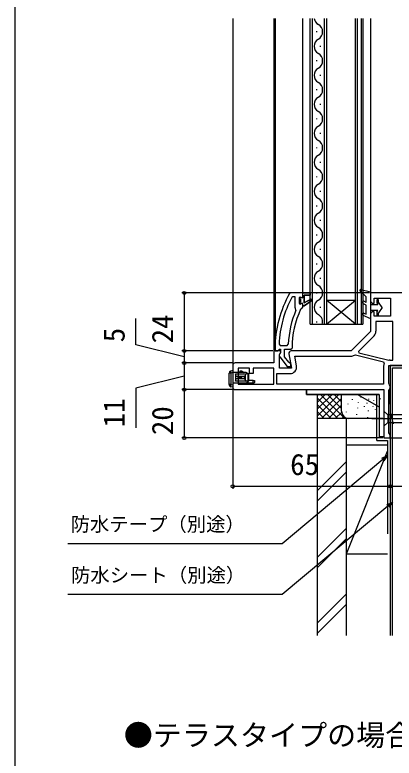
# Model space of a CAD drawing. Units: millimetres, scale not verified. Extents: x -525 to 525, y -785 to 781.
# Drawn here: x -525 to -368.3, y 32.8 to 340.2 of the extents above; entities that cross this region are included whole.
import ezdxf
from ezdxf.enums import TextEntityAlignment as Align

# ---------------------------------------------------------------- set-up
doc = ezdxf.new("R2010")
doc.units = ezdxf.units.MM
doc.header["$LTSCALE"] = 4
for name, color, linetype in [('0-1_USER1', 3, 'Continuous'), ('0-2_YKK_11', 7, 'Continuous'), ('0-3_YKK_12', 2, 'Continuous'), ('0-4_YKK_13', 4, 'Continuous'), ('0-6_YKK_D', 6, 'Continuous'), ('0-7_YKK_ZWAK', 7, 'Continuous'), ('0-8_YSS_K', 3, 'Continuous'), ('0-9_YSS_KE', 3, 'Continuous')]:
    doc.layers.add(name, color=color, linetype=linetype)
doc.styles.add('ＭＳ ゴシック', font='')
doc.styles.get('ＭＳ ゴシック').set_extended_font_data('MS Gothic')

msp = doc.modelspace()

# ---------------------------------------------------------------- linework, layer by layer
at = {"layer": '0-2_YKK_11'}
for p, q in [((-370, 197.4), (-368.8, 197.4)), ((-435, 195.2), (-435, 186.2)), ((-372.7, 194.7), (-372.7, 187.4))]:
    msp.add_line(p, q, dxfattribs=at)
for points in [[(-406, 225.2), (-411.047, 225.2), (-411.482, 224.947)], [(-406.926, 218.509), (-406.486, 218.8), (-406, 219.3), (-406, 219.9), (-405.5, 219.9), (-402.368, 221.987), (-402.789, 222.665), (-405.5, 221.1), (-405.5, 224.2), (-403, 224.2), (-403, 225.2), (-406, 225.2), (-403, 225.2), (-403, 224.2), (-405.5, 224.2), (-405.5, 221.1), (-402.789, 222.665), (-402.368, 221.987), (-405.5, 219.9), (-406, 219.9), (-406, 220.7), (-406.3, 221), (-406.59, 220.775), (-407.075, 220.4), (-407.1, 220.4), (-407.1, 221.206), (-406.838, 221.504), (-406.838, 222.496), (-407.1, 222.794), (-407.1, 223.6), (-407.6, 223.1), (-407.6, 220.9), (-407.1, 220.4), (-407.1, 221.206), (-406.838, 221.504), (-406.838, 222.496), (-407.1, 222.794), (-407.1, 223.6), (-406.59, 223.225), (-406.3, 223)], [(-406.3, 223), (-406, 223.3), (-406, 225.2)], [(-344, 204), (-346.9, 204), (-346.9, 210), (-344.5, 210), (-344.5, 208.4), (-343, 208.4), (-343, 223.2), (-330.092, 223.2), (-329.796, 222.95), (-329.5, 222.7), (-328, 222.7), (-328, 225.2), (-378, 225.2), (-378, 221.9)], [(-409.2, 219.088), (-409.2, 223.6), (-410.106, 223.6), (-410.545, 223.338)], [(-377, 220.9), (-376.5, 220.9), (-376.5, 223), (-369.8, 223), (-369.8, 215.6), (-376.5, 215.6), (-376.5, 217.4), (-377, 217.4)], [(-408.855, 218.104), (-409.008, 218.694), (-409.2, 219.088)], [(-378, 216.4), (-378, 209.2), (-386, 201.2), (-410.8, 201.2)], [(-368.8, 197.4), (-368.8, 213.4), (-375.8, 213.4), (-375.8, 209.407)], [(-376.591, 207.498), (-383.08, 201.009), (-382.923, 200.446), (-370.477, 197.394), (-370.302, 197.383)], [(-434, 185.2), (-372.5, 185.2), (-372.5, 165.2), (-370, 165.2), (-370, 166.5), (-370.25, 166.933), (-370.5, 167.366), (-370.5, 184.834), (-370.25, 185.267), (-370, 185.7), (-370, 186.8), (-370.25, 187.233), (-370.5, 187.666), (-370.5, 195.2), (-343, 195.2), (-343, 199.442), (-343.12, 199.625), (-343.12, 200.175), (-343, 200.358), (-343, 203)], [(-415.863, 204.021), (-415.363, 203.5), (-412.561, 203.5), (-412.061, 203.978)], [(-411.785, 200.026), (-410.722, 194), (-415.6, 194), (-415.6, 199.756), (-415.058, 200.624), (-415.377, 201.2), (-418, 201.2), (-418, 196.2), (-434, 196.2)], [(-417.5, 202.2), (-417.5, 201.2), (-416.4, 201.2), (-415.904, 201.637), (-415.606, 201.9), (-415.2, 201.9), (-415.2, 200.5), (-415.4, 200.1)], [(-415.587, 198.683), (-412.475, 194.7), (-411, 194.7), (-411, 195.801), (-411.475, 196.301), (-411.845, 196.492), (-413.6, 198.739), (-413.6, 201.9), (-410.999, 201.9), (-410.5, 202.397)], [(-408.659, 194.969), (-409.37, 199), (-386.207, 199)], [(-384.684, 199.471), (-384.283, 199.543), (-372.698, 196.703), (-372.377, 195.981)], [(-372.7, 187.4), (-416.8, 187.4), (-416.8, 191.8), (-411.318, 191.8)]]:
    msp.add_lwpolyline(points, dxfattribs=at)
msp.add_lwpolyline([(-432.8, 187.4), (-418, 187.4), (-418, 194), (-426.5, 194), (-426.5, 191.8), (-428, 191.8), (-428, 194), (-432.8, 194)], close=True, dxfattribs=at)
for centre, radius, start, end in [((-371.5, 202.2), 46, 150.36285, 180.00001), ((-371.5, 202.2), 44.4, 151.57018, 177.65008), ((-377, 221.9), 1, 180, 270), ((-371.5, 202.2), 39, 155.28016, 179.70988), ((-371.5, 202.2), 40.6, 156.93796, 177.4899), ((-377, 216.4), 1, 90, 180), ((-378.5, 209.407), 2.7, 315, 0), ((-414.8, 199.3), 1, 126.86989, 218.08672), ((-410.8, 200.2), 1, 90, 190), ((-386.207, 201.7), 2.7, 270, 304.34324), ((-370, 194.7), 2.7, 90, 96.41925), ((-434, 195.2), 1, 90, 180), ((-411.318, 194.5), 2.7, 270, 10), ((-370, 194.7), 2.7, 151.68666, 180), ((-434, 186.2), 1, 180, 270)]:
    msp.add_arc(centre, radius, start, end, dxfattribs=at)
at = {"layer": '0-3_YKK_12'}
for p, q in [((-435, 338.7), (-435, 195.2)), ((-418, 338.7), (-418, 200.7)), ((-417.5, 338.7), (-417.5, 201.2)), ((-406, 225.2), (-406, 338.7)), ((-403, 212.2), (-403, 338.7)), ((-402, 212.2), (-402, 338.7)), ((-397.2, 338.7), (-397.2, 212.2)), ((-396.2, 338.7), (-396.2, 212.2)), ((-384.2, 212.2), (-384.2, 338.7)), ((-383.5, 212.2), (-383.5, 338.7)), ((-381.9, 338.7), (-381.9, 212.2)), ((-381.2, 338.7), (-381.2, 212.2)), ((-378, 338.7), (-378, 224.7)), ((-400.36, 333.4), (-400.36, 333)), ((-398.84, 327.4), (-398.84, 327)), ((-400.36, 321.4), (-400.36, 321)), ((-398.84, 315.4), (-398.84, 315)), ((-400.36, 309.4), (-400.36, 309)), ((-398.84, 303.4), (-398.84, 303)), ((-400.36, 297.4), (-400.36, 297)), ((-398.84, 291.4), (-398.84, 291)), ((-400.36, 285.4), (-400.36, 285)), ((-398.84, 279.4), (-398.84, 279)), ((-400.36, 273.4), (-400.36, 273)), ((-398.84, 267.4), (-398.84, 267)), ((-400.36, 261.4), (-400.36, 261)), ((-398.84, 255.4), (-398.84, 255)), ((-400.36, 249.4), (-400.36, 249)), ((-398.84, 243.4), (-398.84, 243)), ((-400.36, 237.4), (-400.36, 237)), ((-398.84, 231.4), (-398.84, 231)), ((-400.36, 225.4), (-400.36, 225)), ((-396.2, 222.2), (-384.2, 222.2)), ((-396.2, 212.2), (-384.2, 222.2)), ((-384.2, 212.2), (-396.2, 222.2)), ((-398.84, 219.4), (-398.84, 219)), ((-403, 212.2), (-381.2, 212.2)), ((-400.36, 213.4), (-400.36, 213))]:
    msp.add_line(p, q, dxfattribs=at)
for centre, start, end in [((-397.923, 339.2), 188.36527, 240.79746), ((-401.277, 333.2), 299.20254, 60.79746), ((-397.923, 327.2), 119.20254, 240.79746), ((-401.277, 321.2), 299.20254, 60.79746), ((-397.923, 315.2), 119.20254, 240.79746), ((-401.277, 309.2), 299.20254, 60.79746), ((-397.923, 303.2), 119.20254, 240.79746), ((-401.277, 297.2), 299.20254, 60.79746), ((-397.923, 291.2), 119.20254, 240.79746), ((-401.277, 285.2), 299.20254, 60.79746), ((-397.923, 279.2), 119.20254, 240.79746), ((-401.277, 273.2), 299.20254, 60.79746), ((-397.923, 267.2), 119.20254, 240.79746), ((-401.277, 261.2), 299.20254, 60.79746), ((-397.923, 255.2), 119.20254, 240.79746), ((-401.277, 249.2), 299.20254, 60.79746), ((-397.923, 243.2), 119.20254, 240.79746), ((-401.277, 237.2), 299.20254, 60.79746), ((-397.923, 231.2), 119.20254, 240.79746), ((-401.277, 225.2), 299.20254, 60.79746), ((-397.923, 219.2), 119.20254, 240.79746), ((-401.277, 213.2), 343.08415, 60.79746)]:
    msp.add_arc(centre, 3.437, start, end, dxfattribs=at)
at = {"layer": '0-4_YKK_13'}
for p, q in [((-382.367, 225.902), (-379.8, 223.6)), ((-382.004, 226.588), (-378, 225.6)), ((-378, 225.6), (-378, 214.6)), ((-379.8, 221.231), (-380.766, 221.742)), ((-379.8, 221.231), (-379.8, 223.6)), ((-375.5, 222), (-375.5, 221.25)), ((-374.7, 221.366), (-374.7, 222)), ((-373.3, 219.15), (-374.7, 221.366)), ((-378, 220.4), (-375.071, 220.4)), ((-375.446, 221.05), (-375.071, 220.4)), ((-373.3, 219.15), (-374.7, 216.934)), ((-381.193, 215.939), (-378, 214.6)), ((-380.807, 216.861), (-379.8, 216.439)), ((-375.071, 217.9), (-378, 217.9)), ((-375.5, 217.05), (-375.5, 216.3)), ((-375.446, 217.25), (-375.071, 217.9)), ((-374.7, 216.3), (-374.7, 216.934)), ((-435.759, 191.962), (-436.5, 191.962)), ((-436.5, 187.369), (-436.5, 191.962)), ((-435.924, 192.868), (-435, 193.3)), ((-435.759, 191.962), (-435.759, 187.369)), ((-435, 192.317), (-435, 187.166)), ((-429.5, 192.3), (-435, 192.3)), ((-433.9, 191.65), (-429.422, 191.65)), ((-433.9, 191.545), (-433.9, 191.65)), ((-433.9, 191.545), (-433.9, 190.65)), ((-429.602, 191.545), (-433.9, 191.545)), ((-432.8, 190.65), (-433.9, 190.65)), ((-433.9, 190.65), (-433.9, 189.65)), ((-432.8, 190.65), (-432.8, 189.65)), ((-432.706, 190.65), (-432.8, 190.65)), ((-432.706, 189.65), (-432.706, 190.65)), ((-432.706, 190.65), (-432.513, 190.65)), ((-432.513, 190.65), (-432.513, 189.65)), ((-431.9, 190.65), (-432.513, 190.65)), ((-431.9, 190.65), (-431.9, 189.65)), ((-431.767, 190.65), (-431.9, 190.65)), ((-431.767, 189.65), (-431.767, 190.65)), ((-431.767, 190.65), (-431.586, 190.65)), ((-431.586, 190.65), (-431.586, 189.65)), ((-431.466, 190.65), (-431.586, 190.65)), ((-431.466, 189.65), (-431.466, 190.65)), ((-431.466, 190.65), (-431.347, 190.65)), ((-430.122, 190.65), (-431.347, 190.65)), ((-430.107, 190.65), (-430.122, 190.65)), ((-430.107, 189.65), (-430.107, 190.65)), ((-429.871, 190.995), (-429.871, 189.305)), ((-428.565, 191.65), (-429.422, 191.65)), ((-428.565, 188.65), (-428.565, 191.65)), ((-429.5, 187.9), (-435, 187.9)), ((-432.8, 189.65), (-433.9, 189.65)), ((-433.9, 189.65), (-433.9, 188.755)), ((-433.9, 188.755), (-429.602, 188.755)), ((-432.706, 189.65), (-432.8, 189.65)), ((-432.513, 189.65), (-432.706, 189.65)), ((-431.9, 189.65), (-432.513, 189.65)), ((-431.767, 189.65), (-431.9, 189.65)), ((-431.586, 189.65), (-431.767, 189.65)), ((-431.466, 189.65), (-431.586, 189.65)), ((-430.107, 189.65), (-430.122, 189.65)), ((-429.5, 187.9), (-428.5, 188.65)), ((-426.5, 187.9), (-429.5, 187.9)), ((-428.565, 188.65), (-429.422, 188.65)), ((-426.5, 188.9), (-426, 188.9)), ((-426.2, 187.9), (-426.5, 187.9)), ((-435.759, 187.369), (-436.5, 187.369)), ((-435.759, 187.369), (-435, 187.166)), ((-383.5, 183.2), (-374.5, 178)), ((-383.5, 183.2), (-374.5, 178.004)), ((-374.5, 183.2), (-374.5, 165.7)), ((-372.5, 176.3), (-372.5, 170.1)), ((-372.5, 176.3), (-370.95, 174.75)), ((-368.524, 171.1), (-369.649, 175.3)), ((-377.5, 173.2), (-342.5, 173.2)), ((-352.416, 174.75), (-370.95, 174.75)), ((-370.95, 174.75), (-370.95, 171.65)), ((-372.5, 170.1), (-370.95, 171.65)), ((-370.95, 171.65), (-352.416, 171.65))]:
    msp.add_line(p, q, dxfattribs=at)
for points in [[(-379.8, 216.439), (-379.8, 220.1), (-381.234, 220.858)], [(-435, 193.3), (-435, 192.317), (-435.759, 191.962)], [(-431.9, 192.3), (-431.9, 192.9), (-431.4, 192.9), (-430.255, 192.3)], [(-431.347, 190.65), (-431.347, 189.65), (-431.466, 189.65)], [(-430.122, 190.65), (-430.122, 189.65), (-431.347, 189.65)], [(-428.565, 191.65), (-428.5, 191.65), (-429.5, 192.3)], [(-428.5, 191.65), (-428.5, 188.65), (-428.565, 188.65)], [(-429.422, 188.65), (-433.9, 188.65), (-433.9, 188.755)], [(-429.871, 189.305), (-429.923, 189.438), (-429.994, 189.566), (-430.027, 189.607), (-430.069, 189.64), (-430.094, 189.649), (-430.107, 189.65)], [(-426.5, 187.9), (-426.5, 188.9), (-428.5, 188.9)], [(-426, 188.9), (-426, 188.1), (-426.2, 187.9)], [(-435, 187.166), (-435, 186.2), (-435.759, 186.403)], [(-404.5, 185.2), (-372.5, 185.2), (-372.5, 165.7), (-374.5, 165.7)], [(-404.5, 185.2), (-404.5, 183.2), (-374.5, 183.2), (-374.5, 165.7)], [(-404.5, 185.2), (-372.5, 185.2), (-372.5, 165.7), (-374.5, 165.7)], [(-374.5, 183.2), (-404.5, 183.2), (-404.5, 185.2)]]:
    msp.add_lwpolyline(points, dxfattribs=at)
for centre, radius, start, end in [((-382.1, 226.2), 0.4, 76.1348, 228.11337), ((-381, 221.3), 0.5, 62.13522, 242.13522), ((-375.1, 222), 0.4, 0, 179.99781), ((-375.1, 221.25), 0.4, 180, 209.9989), ((-381, 216.4), 0.5, 67.25283, 247.25283), ((-375.1, 217.05), 0.4, 149.99841, 180), ((-375.1, 216.3), 0.4, 179.99781, 0), ((-435.5, 191.962), 1, 115.07721, 180), ((-434.852, 192.595), 1.106, 165.72211, 214.92929), ((-430.324, 191.051), 0.456, 298.43679, 352.95032), ((-435.5, 187.369), 1, 180, 255), ((-434.748, 186.886), 1.12, 154.463, 205.537)]:
    msp.add_arc(centre, radius, start, end, dxfattribs=at)
for centre, major_axis, start_param, end_param in [((-428.31, 190.15), (0, 2.15), 0.8649888, 1.1668311), ((-429.422, 191.35), (0, 0.3), 6.2831853, 7.1481741), ((-428.31, 190.15), (0, 2.15), 1.9747616, 2.2766039), ((-429.422, 188.95), (0, 0.3), 2.2766039, 3.1415927)]:
    msp.add_ellipse(centre, major_axis=major_axis, ratio=0.789474, start_param=start_param, end_param=end_param, dxfattribs=at)
at = {"layer": '0-6_YKK_D'}
for p, q in [((-378.489, 225.2), (-456, 225.2)), ((-455, 225.2), (-455, 201.2)), ((-418.489, 201.2), (-456, 201.2)), ((-418.489, 201.2), (-456, 201.2)), ((-455, 201.2), (-455, 196.2)), ((-434.989, 196.2), (-456, 196.2)), ((-434.989, 196.2), (-456, 196.2)), ((-455, 196.2), (-455, 185.198)), ((-434.945, 185.198), (-456, 185.198)), ((-434.945, 185.198), (-456, 185.198)), ((-455, 185.198), (-455, 165.2)), ((-434.989, 185.2), (-434.989, 144.2)), ((-372.989, 165.2), (-456, 165.2)), ((-369.989, 164.7), (-369.989, 144.2)), ((-369.989, 164.7), (-369.989, 144.2)), ((-369.489, 165.2), (-163.988, 165.2)), ((-434.989, 145.2), (-369.989, 145.2)), ((-369.989, 145.2), (-342.989, 145.2))]:
    msp.add_line(p, q, dxfattribs=at)
for points in [[(-455, 198.7), (-475, 203.658), (-475, 214.613)], [(-455, 190.699), (-475, 185.775), (-475, 169.434)], [(-370.989, 157.939), (-372.943, 156.3), (-414.609, 121.338), (-503.094, 121.338)], [(-373.382, 156.823), (-370.989, 157.939), (-372.504, 155.776)], [(-368.989, 138.675), (-370.943, 137.036), (-414.609, 100.396), (-503.094, 100.396)], [(-371.382, 137.559), (-368.989, 138.675), (-370.504, 136.513)]]:
    msp.add_lwpolyline(points, dxfattribs=at)
for centre in [(-455, 225.2), (-455, 201.2), (-455, 201.2), (-455, 196.2), (-455, 196.2), (-455, 185.198), (-455, 185.198), (-455, 165.2), (-434.989, 145.2), (-369.989, 145.2), (-369.989, 145.2)]:
    msp.add_circle(centre, 0.637, dxfattribs=at)
at = {"layer": '0-7_YKK_ZWAK'}
msp.add_line((-525, 745.2), (-525, -784.8), dxfattribs=at)
at = {"layer": '0-8_YSS_K'}
for p, q in [((-369.989, 195.2), (-369.989, 83.448)), ((-369.989, 179.2), (-369.989, 186.2)), ((-399.989, 173.206), (-399.989, 183.206)), ((-399.989, 174.348), (-391.131, 183.206)), ((-399.989, 177.176), (-393.96, 183.206)), ((-399.989, 180.005), (-396.788, 183.206)), ((-399.989, 182.833), (-399.617, 183.206)), ((-399.989, 181.691), (-391.504, 173.206)), ((-398.676, 183.206), (-388.676, 173.206)), ((-398.303, 173.206), (-389.989, 181.519)), ((-395.847, 183.206), (-389.989, 177.348)), ((-393.019, 183.206), (-389.989, 180.176)), ((-390.19, 183.206), (-389.989, 183.005)), ((-389.989, 176.206), (-389.989, 183.206)), ((-382.058, 182.113), (-382.058, 181.913)), ((-374.036, 181.491), (-374.036, 181.291)), ((-399.989, 178.862), (-394.332, 173.206)), ((-395.475, 173.206), (-389.989, 178.691)), ((-387.494, 179.349), (-387.494, 179.149)), ((-385.663, 181.205), (-385.663, 181.005)), ((-383.154, 180.016), (-383.154, 179.816)), ((-379.647, 179.682), (-379.647, 179.483)), ((-378.88, 181.318), (-378.88, 181.118)), ((-376.829, 180.888), (-376.829, 180.688)), ((-399.989, 176.034), (-397.161, 173.206)), ((-392.646, 173.206), (-389.972, 175.88)), ((-388.161, 176.011), (-388.161, 175.811)), ((-383.488, 177.68), (-383.488, 177.48)), ((-380.695, 178.283), (-380.695, 178.083)), ((-378.999, 176.521), (-378.999, 176.321)), ((-377.163, 178.218), (-377.163, 178.018)), ((-376.206, 177.124), (-376.206, 176.924)), ((-386.989, 173.206), (-399.989, 173.206)), ((-389.818, 173.206), (-389.023, 174)), ((-372.989, 173.206), (-386.989, 173.206)), ((-383.822, 175.009), (-383.822, 174.809)), ((-379.333, 173.851), (-379.333, 173.651)), ((-370.99, 162.201), (-387.99, 162.201)), ((-369.987, 160.201), (-369.987, 115.201)), ((-387.99, 117.201), (-370.99, 159.701)), ((-387.989, 155.431), (-399.989, 143.431)), ((-387.989, 151.189), (-399.989, 139.189)), ((-387.989, 127.858), (-399.989, 115.858)), ((-399.989, 111.615), (-387.989, 123.615)), ((-387.99, 117.201), (-370.99, 117.201)), ((-387.989, 100.73), (-399.989, 88.73)), ((-387.989, 96.487), (-399.989, 84.487))]:
    msp.add_line(p, q, dxfattribs=at)
msp.add_lwpolyline([(-357.987, 195.2), (-369.987, 195.2), (-369.987, 83.448)], dxfattribs=at)
msp.add_arc((-386.989, 176.206), 3, 180, 270, dxfattribs=at)
at = {"layer": '0-9_YSS_KE'}
for p, q in [((-375.489, 164.203), (-375.489, 183.2)), ((-399.989, 83.448), (-399.989, 173.206))]:
    msp.add_line(p, q, dxfattribs=at)
for points in [[(-368.987, 83.448), (-368.987, 194.2), (-342.986, 194.2)], [(-387.989, 83.448), (-387.989, 173.206), (-399.989, 173.206)], [(-375.489, 164.203), (-370.989, 164.203), (-370.99, 125.501)]]:
    msp.add_lwpolyline(points, dxfattribs=at)

# ---------------------------------------------------------------- texts
at = {"layer": '0-1_USER1', "style": 'ＭＳ ゴシック'}
msp.add_text('●テラスタイプの場合', height=8.798, dxfattribs=at).set_placement((-480, 35.2), align=Align.BOTTOM_LEFT)
at = {"layer": '0-6_YKK_D', "style": 'ＭＳ ゴシック'}
for s, p in [('24', (-457, 204.302)), ('5', (-477, 204.772)), ('11', (-477, 169.593)), ('20', (-457, 166.335))]:
    msp.add_text(s, height=8.798, rotation=90, dxfattribs=at).set_placement(p, align=Align.BOTTOM_LEFT)
for s, height, p in [('65', 8.798, (-411.251, 147.2)), ('防水テープ（別途）', 5.865, (-501.986, 124.812)), ('防水シート（別途）', 5.865, (-501.805, 103.744))]:
    msp.add_text(s, height=height, dxfattribs=at).set_placement(p, align=Align.BOTTOM_LEFT)

doc.saveas('drawing.dxf')
